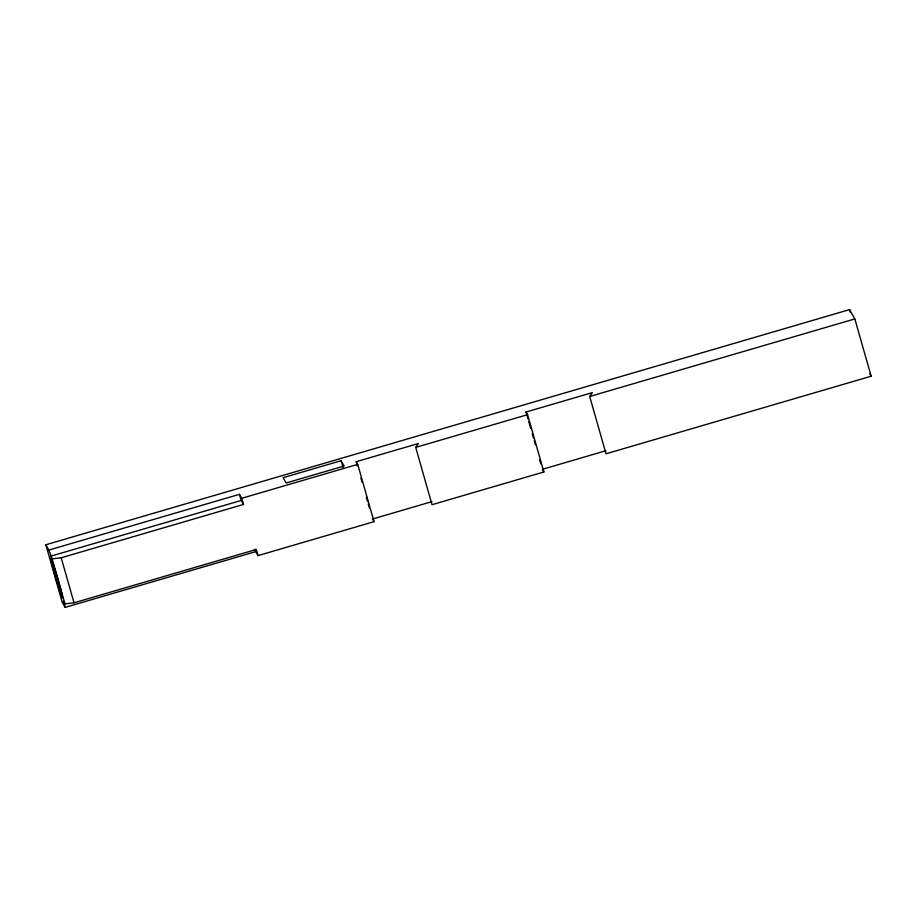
<?xml version="1.0" encoding="UTF-8"?>
<svg xmlns="http://www.w3.org/2000/svg" width="917" height="917" viewBox="0 0 917 917"><rect width="100%" height="100%" fill="white"/><g stroke="black" fill="none" stroke-linecap="round" stroke-linejoin="round"><path stroke-width="1.38" d="M356.209 461.709L357.722 464.369L374.033 521.67L258.044 555.61L255.763 551.621L65.199 607.375L62.161 602.068L45.85 544.767L849.52 309.625L854.839 318.921L871.15 376.222L606.022 453.789L589.711 396.488L592.336 392.625L526.049 412.02L527.573 414.667L543.884 471.968L432.033 504.694L415.722 447.393L418.347 443.53L356.209 461.709L357.366 465.802M341.113 460.701L283.124 477.665L286.161 482.972L344.162 466.008L341.113 460.701L343.061 467.521M48.888 550.074L239.452 494.32L241.733 498.298L243.475 504.442L61.21 557.777L52.154 558.866L48.888 550.074L45.85 544.767M241.733 498.298L357.722 464.369M415.722 447.393L527.573 414.667M589.711 396.488L854.839 318.921M50.641 556.218L241.194 500.453L243.475 504.442M65.199 607.375L63.456 601.231L64.981 603.89L74.025 602.801L256.301 549.466L258.044 555.61M431.953 501.622L372.52 519.011L374.033 521.67M605.942 450.717L542.36 469.321L543.884 471.968M869.82 373.895L871.15 376.222M849.52 309.625L850.288 312.353M526.049 412.02L527.997 418.84M528.765 421.568L530.714 428.388M532.261 433.844L533.43 437.936M534.21 440.664L535.368 444.756M539.643 459.772L540.812 463.864M360.862 478.078L362.032 482.17M366.307 497.186L367.465 501.278M368.244 504.006L369.413 508.098M239.452 494.32L241.194 500.453M255.064 549.168L255.763 551.621M61.21 557.777L74.025 602.801M52.154 558.866L64.981 603.89M52.292 565.48A20.736 0.871 73.7 0 0 62.264 597.712A20.736 0.871 73.7 0 0 55.456 570.993A20.736 0.871 73.7 0 0 52.292 565.48"/></g></svg>
